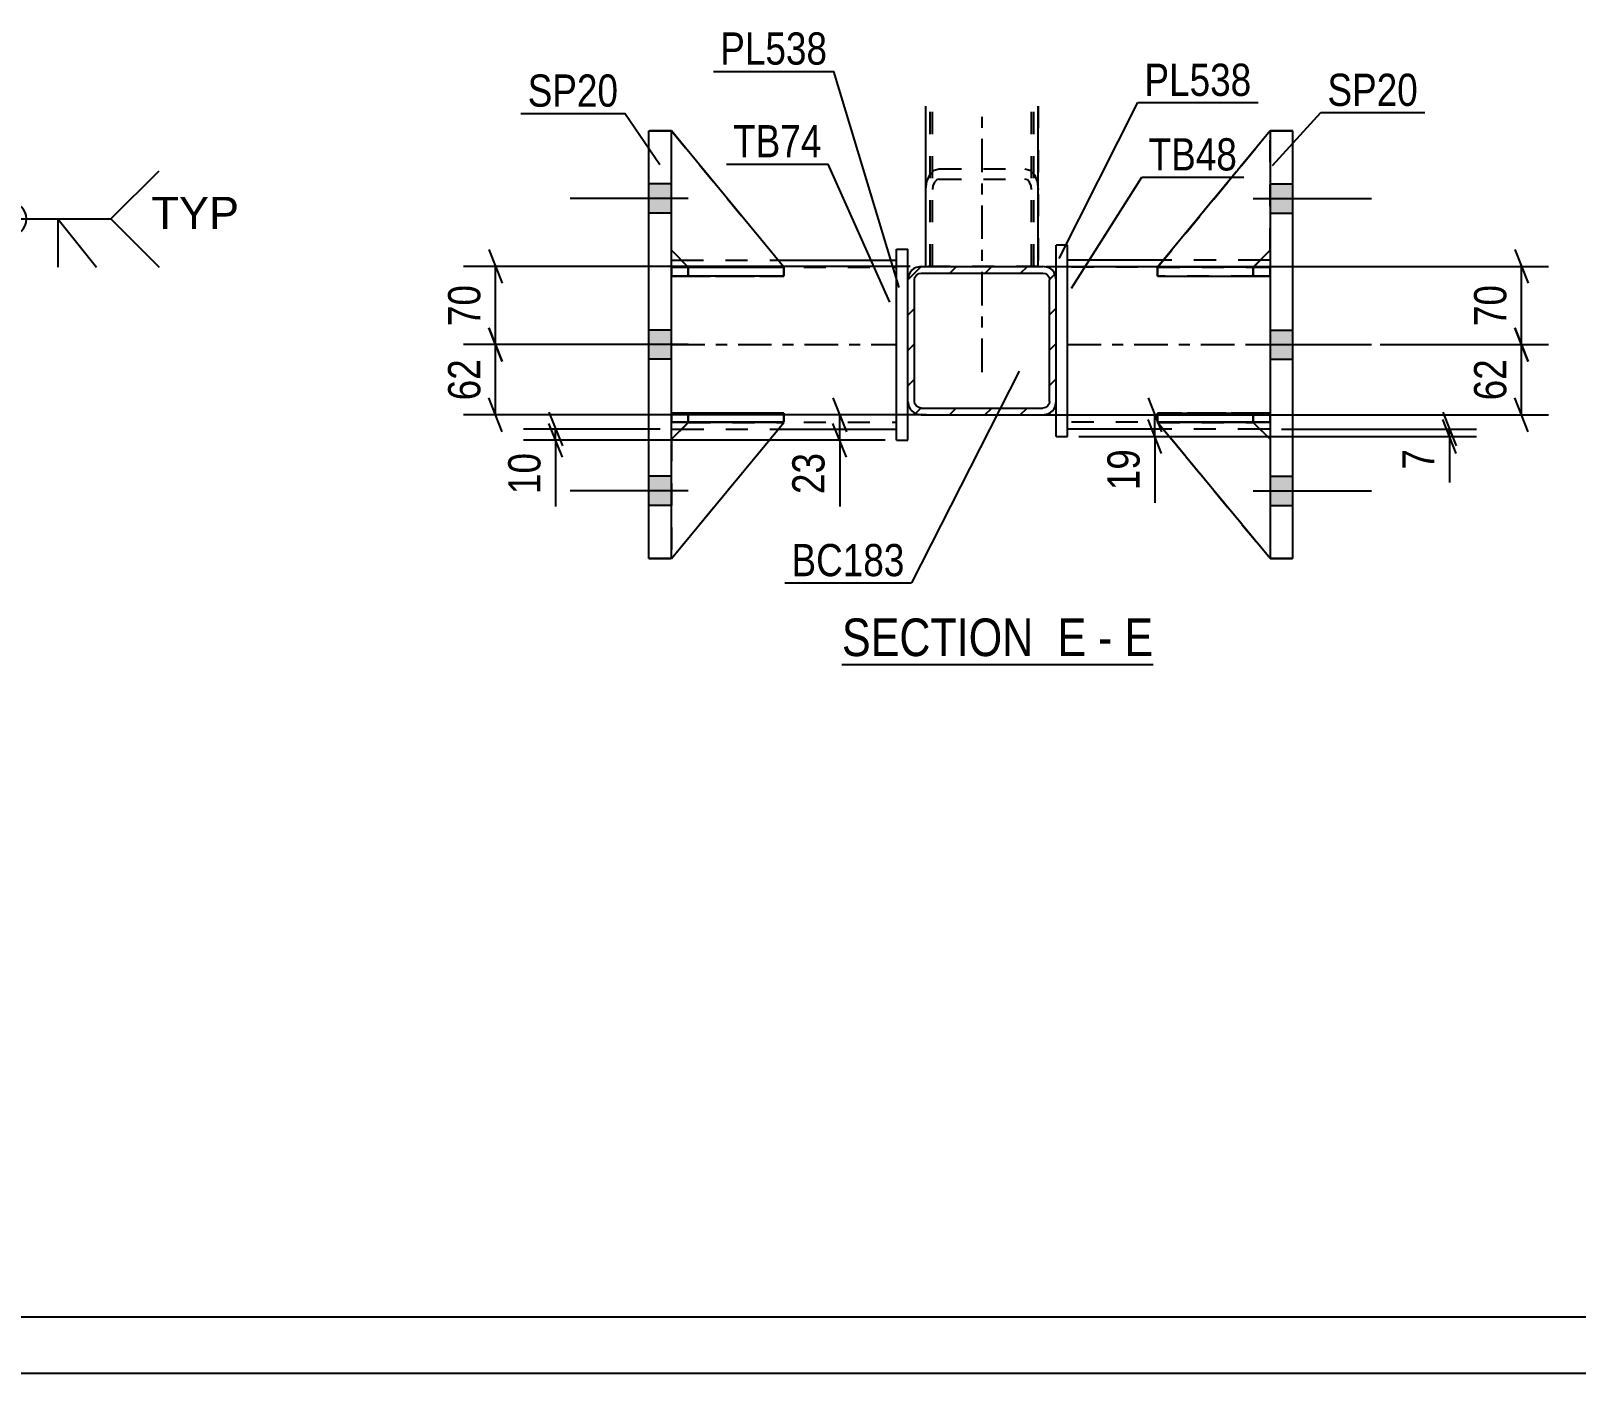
# Model space of a CAD drawing. Header units: millimetres. Extents: x -91 to 750, y -426 to 168.
# Drawn here: x 156.9 to 294.2, y -425.9 to -306.6 of the extents above; entities that cross this region are included whole.
import ezdxf

# ---------------------------------------------------------------- set-up
doc = ezdxf.new("R2010")
doc.units = ezdxf.units.MM
doc.linetypes.add('DXK_LINE_DOT2', pattern=[3.9198, 1.9599, -1.9599])
doc.linetypes.add('DXK_LINE_DOT3', pattern=[5.9187, 2.979, -0.9799, 0.9799, -0.9799])
doc.styles.add('Arial', font='ARIAL.TTF', dxfattribs={"height": 0.2})
doc.styles.add('Arial Narrow', font='ARIALN.TTF', dxfattribs={"height": 0.2})

# ---------------------------------------------------------------- blocks, each defined once
blk = doc.blocks.new('Unknown-814409585-18 - 1252')
at = {"color": 6, "linetype": 'Continuous'}
blk.add_line((228.93, -362.95), (256.58, -362.95), dxfattribs=at)
at = {"color": 0, "linetype": 'Continuous'}
for points in [[(247.04, -362.2), (247.04, -358.7), (228.93, -358.7), (228.93, -362.2)], [(250.64, -362.2), (250.64, -358.7), (248.09, -358.7), (248.09, -362.2)], [(252.97, -362.2), (252.97, -358.7), (251.69, -358.7), (251.69, -362.2)], [(256.58, -362.2), (256.58, -358.7), (254.02, -358.7), (254.02, -362.2)]]:
    blk.add_wipeout(points, dxfattribs=at)
at = {"color": 7, "linetype": 'Continuous', "style": 'Arial Narrow'}
for s, p in [('SECTION ', (228.93, -362.2)), ('E', (248.09, -362.2)), ('E', (254.02, -362.2)), ('-', (251.69, -362.2))]:
    blk.add_text(s, height=3.34, dxfattribs=at).set_placement(p)
blk = doc.blocks.new('Unknown-814409585-1133')
at = {"color": 5, "linetype": 'Continuous'}
for p, q in [((-86.5, -420.93), (744.5, -420.93)), ((-91.5, -425.93), (749.5, -425.93))]:
    blk.add_line(p, q, dxfattribs=at)
blk = doc.blocks.new('Part-814409585-1349 - 1252')
at = {"color": 2, "linetype": 'Continuous'}
for p, q in [((266.98, -315.52), (256.98, -327.63)), ((266.98, -315.52), (266.98, -315.52)), ((266.98, -315.52), (266.98, -315.52)), ((265.49, -327.62), (266.98, -326.13)), ((258.23, -327.63), (256.98, -327.63)), ((256.98, -327.63), (256.98, -327.63))]:
    blk.add_line(p, q, dxfattribs=at)
at = {"color": 7, "linetype": 'DXK_LINE_DOT2'}
for p, q in [((266.98, -315.52), (256.98, -327.63)), ((266.98, -326.13), (266.98, -315.52)), ((265.48, -327.63), (266.98, -326.13)), ((265.48, -327.63), (256.98, -327.63)), ((265.48, -327.63), (258.23, -327.63)), ((265.48, -327.63), (265.49, -327.62)), ((265.48, -327.63), (265.48, -327.63))]:
    blk.add_line(p, q, dxfattribs=at)
blk = doc.blocks.new('Part-814409585-1311 - 1252')
at = {"color": 2, "linetype": 'Continuous'}
for p, q in [((257.48, -327.02), (248.98, -327.02)), ((266.98, -327.02), (266.09, -327.02)), ((257.47, -342.02), (248.98, -342.02)), ((266.98, -342.02), (266.07, -342.02))]:
    blk.add_line(p, q, dxfattribs=at)
at = {"color": 7, "linetype": 'DXK_LINE_DOT2'}
for p, q in [((248.98, -342.02), (248.98, -327.02)), ((266.98, -327.62), (248.98, -327.62)), ((266.09, -327.02), (257.48, -327.02)), ((266.98, -327.02), (266.98, -342.02)), ((266.98, -341.42), (248.98, -341.42)), ((266.07, -342.02), (257.47, -342.02))]:
    blk.add_line(p, q, dxfattribs=at)
at = {"color": 7, "linetype": 'DXK_LINE_DOT3'}
blk.add_line((248.98, -334.52), (266.98, -334.52), dxfattribs=at)
blk = doc.blocks.new('Part-814409585-1264 - 1252')
at = {"color": 7, "linetype": 'DXK_LINE_DOT2'}
for p, q in [((236.38, -327.56), (236.38, -313.31)), ((236.78, -327.56), (236.78, -313.31)), ((245.98, -327.56), (245.98, -313.31)), ((246.38, -313.31), (246.38, -327.56)), ((246.38, -327.56), (236.38, -327.56))]:
    blk.add_line(p, q, dxfattribs=at)
at = {"color": 7, "linetype": 'DXK_LINE_DOT3'}
blk.add_line((241.38, -336.96), (241.38, -313.31), dxfattribs=at)
blk = doc.blocks.new('Part-814409585-1265 - 1252')
at = {"color": 2, "linetype": 'Continuous'}
for p, q in [((236.38, -327.56), (236.38, -313.31)), ((246.38, -327.56), (246.38, -313.31))]:
    blk.add_line(p, q, dxfattribs=at)
at = {"color": 7, "linetype": 'DXK_LINE_DOT2'}
for p, q in [((236.98, -327.56), (236.98, -313.31)), ((245.78, -327.56), (245.78, -313.31)), ((236.47, -320.03), (236.73, -319.43)), ((236.73, -319.43), (237.12, -319.02)), ((237.12, -319.02), (237.58, -318.88)), ((237.35, -319.88), (237.15, -320.09)), ((237.58, -319.81), (237.35, -319.88)), ((237.58, -318.88), (245.18, -318.88)), ((237.58, -319.81), (245.18, -319.81)), ((245.18, -318.88), (245.64, -319.02)), ((245.41, -319.88), (245.18, -319.81)), ((245.6, -320.09), (245.41, -319.88)), ((245.64, -319.02), (246.03, -319.43)), ((246.03, -319.43), (246.29, -320.03)), ((236.38, -320.74), (236.47, -320.03)), ((237.02, -320.39), (236.98, -320.74)), ((237.15, -320.09), (237.02, -320.39)), ((245.73, -320.39), (245.6, -320.09)), ((245.78, -320.74), (245.73, -320.39)), ((246.29, -320.03), (246.38, -320.74)), ((246.38, -327.56), (236.38, -327.56))]:
    blk.add_line(p, q, dxfattribs=at)
blk = doc.blocks.new('Part-814409585-1354 - 1252')
at = {"color": 2, "linetype": 'Continuous'}
for p, q in [((256.98, -340.62), (266.98, -340.62)), ((256.98, -340.62), (256.98, -341.42)), ((266.98, -341.42), (256.98, -341.42)), ((266.98, -340.62), (266.98, -340.62)), ((266.98, -341.42), (266.98, -340.62))]:
    blk.add_line(p, q, dxfattribs=at)
at = {"color": 7, "linetype": 'DXK_LINE_DOT2'}
for p, q in [((265.48, -340.62), (256.98, -340.62)), ((256.98, -341.42), (265.48, -341.42)), ((266.98, -340.62), (265.48, -340.62)), ((265.48, -340.62), (265.48, -341.42)), ((265.48, -341.42), (266.98, -341.42)), ((266.98, -340.62), (266.98, -340.62))]:
    blk.add_line(p, q, dxfattribs=at)
blk = doc.blocks.new('Part-814409585-1290 - 1252')
at = {"linetype": 'Continuous'}
h = blk.add_hatch(dxfattribs=at)
h.set_pattern_fill('', scale=0.7, style=0, pattern_type=0)
h.set_pattern_definition([(45, (235.978, -327.5587), (-1.57154, 1.57154), [])])
h.paths.add_polyline_path([(246.78, -327.56), (235.98, -327.56), (235.52, -327.65), (235.13, -327.91), (234.87, -328.3), (234.78, -328.76), (234.78, -339.56), (234.87, -340.02), (235.13, -340.41), (235.52, -340.67), (235.98, -340.76), (246.78, -340.76), (247.24, -340.67), (247.63, -340.41), (247.89, -340.02), (247.98, -339.56), (247.98, -328.76), (247.89, -328.3), (247.63, -327.91), (247.24, -327.65)])
h.paths.add_polyline_path([(247.33, -328.53), (247.38, -328.76), (247.38, -339.56), (247.33, -339.79), (247.2, -339.98), (247.01, -340.11), (246.78, -340.16), (235.98, -340.16), (235.75, -340.11), (235.55, -339.98), (235.42, -339.79), (235.38, -339.56), (235.38, -328.76), (235.42, -328.53), (235.55, -328.33), (235.75, -328.2), (235.98, -328.16), (246.78, -328.16), (247.01, -328.2), (247.2, -328.33)])
at = {"color": 2, "linetype": 'Continuous'}
for p, q in [((235.98, -327.56), (235.52, -327.65)), ((235.98, -327.56), (235.98, -327.56)), ((235.98, -327.56), (246.78, -327.56)), ((246.78, -327.56), (246.78, -327.56)), ((247.24, -327.65), (246.78, -327.56)), ((234.87, -328.3), (234.78, -328.76)), ((234.78, -328.76), (234.78, -328.76)), ((234.78, -339.56), (234.78, -328.76)), ((235.38, -328.76), (235.42, -328.53)), ((235.38, -328.76), (235.38, -328.76)), ((235.38, -339.56), (235.38, -328.76)), ((235.42, -328.53), (235.55, -328.33)), ((235.55, -328.33), (235.75, -328.2)), ((235.75, -328.2), (235.98, -328.16)), ((235.98, -328.16), (235.98, -328.16)), ((235.98, -328.16), (246.78, -328.16)), ((246.78, -328.16), (246.78, -328.16)), ((246.78, -328.16), (247.01, -328.2)), ((247.01, -328.2), (247.2, -328.33)), ((247.2, -328.33), (247.33, -328.53)), ((247.33, -328.53), (247.38, -328.76)), ((247.38, -328.76), (247.38, -328.76)), ((247.38, -339.56), (247.38, -328.76)), ((247.98, -328.76), (247.89, -328.3)), ((247.98, -328.76), (247.98, -328.76)), ((247.98, -339.56), (247.98, -328.76)), ((234.78, -339.56), (234.78, -339.56)), ((234.78, -339.56), (234.87, -340.02)), ((235.38, -339.56), (235.38, -339.56)), ((235.42, -339.79), (235.38, -339.56)), ((235.55, -339.98), (235.42, -339.79)), ((235.75, -340.11), (235.55, -339.98)), ((235.98, -340.16), (235.75, -340.11)), ((235.98, -340.16), (235.98, -340.16)), ((235.98, -340.16), (246.78, -340.16)), ((247.01, -340.11), (246.78, -340.16)), ((246.78, -340.16), (246.78, -340.16)), ((247.2, -339.98), (247.01, -340.11)), ((247.33, -339.79), (247.2, -339.98)), ((247.38, -339.56), (247.33, -339.79)), ((247.38, -339.56), (247.38, -339.56)), ((247.89, -340.02), (247.98, -339.56)), ((247.98, -339.56), (247.98, -339.56)), ((235.52, -340.67), (235.98, -340.76)), ((235.98, -340.76), (235.98, -340.76)), ((235.98, -340.76), (246.78, -340.76)), ((246.78, -340.76), (247.24, -340.67)), ((246.78, -340.76), (246.78, -340.76))]:
    blk.add_line(p, q, dxfattribs=at)
at = {"color": 7, "linetype": 'DXK_LINE_DOT3'}
blk.add_line((241.38, -334.16), (241.38, -334.16), dxfattribs=at)
at = {"color": 2, "linetype": 'Continuous'}
for centre, start, end in [((235.98, -328.76), 112.5, 157.5), ((246.78, -328.76), 22.5, 67.5), ((235.98, -339.56), 202.5, 247.5), ((246.78, -339.56), 292.5, 337.5)]:
    blk.add_arc(centre, 1.2, start, end, dxfattribs=at)
blk = doc.blocks.new('Part-814409585-1326 - 1252')
at = {"color": 2, "linetype": 'Continuous'}
for p, q in [((248.98, -325.68), (247.98, -325.68)), ((247.98, -328.76), (247.98, -325.68)), ((248.98, -342.68), (248.98, -325.68)), ((247.98, -342.68), (247.98, -339.56)), ((247.98, -342.68), (248.98, -342.68))]:
    blk.add_line(p, q, dxfattribs=at)
at = {"color": 7, "linetype": 'DXK_LINE_DOT2'}
blk.add_line((247.98, -339.56), (247.98, -328.76), dxfattribs=at)
blk = doc.blocks.new('Bolt-814409585-1459 - 1252')
at = {"linetype": 'Continuous'}
for points in [[(268.98, -322.82), (268.98, -320.22), (266.98, -320.22), (266.98, -322.82)], [(268.98, -322.82), (268.98, -320.22), (266.98, -320.22), (266.98, -322.82)], [(268.98, -322.82), (268.98, -320.22), (266.98, -320.22), (266.98, -322.82)], [(268.98, -335.82), (268.98, -333.22), (266.98, -333.22), (266.98, -335.82)], [(268.98, -335.82), (268.98, -333.22), (266.98, -333.22), (266.98, -335.82)], [(268.98, -348.82), (268.98, -346.22), (266.98, -346.22), (266.98, -348.82)], [(268.98, -348.82), (268.98, -346.22), (266.98, -346.22), (266.98, -348.82)], [(268.98, -348.82), (268.98, -346.22), (266.98, -346.22), (266.98, -348.82)]]:
    blk.add_hatch(color=1, dxfattribs=at).paths.add_polyline_path(points)
at = {"color": 1, "linetype": 'Continuous'}
for p, q in [((266.98, -320.22), (268.98, -320.22)), ((266.98, -320.22), (268.98, -320.22)), ((266.98, -320.22), (268.98, -320.22)), ((265.48, -321.52), (275.98, -321.52)), ((265.48, -321.52), (275.98, -321.52)), ((265.48, -321.52), (275.98, -321.52)), ((266.98, -322.82), (268.98, -322.82)), ((266.98, -322.82), (268.98, -322.82)), ((266.98, -322.82), (268.98, -322.82)), ((266.98, -333.22), (268.98, -333.22)), ((266.98, -333.22), (268.98, -333.22)), ((265.48, -334.52), (275.98, -334.52)), ((265.48, -334.52), (275.98, -334.52)), ((266.98, -335.82), (268.98, -335.82)), ((266.98, -335.82), (268.98, -335.82)), ((266.98, -346.22), (268.98, -346.22)), ((266.98, -346.22), (268.98, -346.22)), ((266.98, -346.22), (268.98, -346.22)), ((265.48, -347.52), (275.98, -347.52)), ((265.48, -347.52), (275.98, -347.52)), ((265.48, -347.52), (275.98, -347.52)), ((266.98, -348.82), (268.98, -348.82)), ((266.98, -348.82), (268.98, -348.82)), ((266.98, -348.82), (268.98, -348.82))]:
    blk.add_line(p, q, dxfattribs=at)
blk = doc.blocks.new('Part-814409585-1331 - 1252')
at = {"color": 2, "linetype": 'Continuous'}
for p, q in [((233.78, -343.02), (233.78, -326.02)), ((233.78, -326.02), (234.78, -326.02)), ((234.78, -328.76), (234.78, -326.02)), ((234.78, -343.02), (234.78, -339.56)), ((233.78, -343.02), (234.78, -343.02))]:
    blk.add_line(p, q, dxfattribs=at)
at = {"color": 7, "linetype": 'DXK_LINE_DOT2'}
blk.add_line((234.78, -339.56), (234.78, -328.76), dxfattribs=at)
blk = doc.blocks.new('Part-814409585-1346 - 1252')
at = {"color": 2, "linetype": 'Continuous'}
for p, q in [((213.78, -327.02), (214.67, -327.02)), ((223.28, -327.02), (233.78, -327.02)), ((213.78, -342.02), (214.69, -342.02)), ((223.29, -342.02), (233.78, -342.02))]:
    blk.add_line(p, q, dxfattribs=at)
at = {"color": 7, "linetype": 'DXK_LINE_DOT2'}
for p, q in [((213.78, -342.02), (213.78, -327.02)), ((213.78, -327.62), (233.78, -327.62)), ((214.67, -327.02), (223.28, -327.02)), ((233.78, -342.02), (233.78, -327.02)), ((213.78, -341.42), (233.78, -341.42)), ((214.69, -342.02), (223.29, -342.02))]:
    blk.add_line(p, q, dxfattribs=at)
at = {"color": 7, "linetype": 'DXK_LINE_DOT3'}
blk.add_line((213.78, -334.52), (233.78, -334.52), dxfattribs=at)
blk = doc.blocks.new('Part-814409585-1347 - 1252')
at = {"color": 2, "linetype": 'Continuous'}
for p, q in [((256.98, -341.43), (256.98, -341.43)), ((265.48, -341.43), (256.98, -341.43)), ((266.98, -353.52), (256.98, -341.43)), ((265.48, -341.43), (265.48, -341.43)), ((265.48, -341.43), (266.98, -342.93))]:
    blk.add_line(p, q, dxfattribs=at)
at = {"color": 7, "linetype": 'DXK_LINE_DOT2'}
for p, q in [((256.98, -341.43), (265.48, -341.43)), ((266.98, -353.52), (256.98, -341.43)), ((265.48, -341.43), (266.98, -342.93)), ((266.98, -342.93), (266.98, -353.52))]:
    blk.add_line(p, q, dxfattribs=at)
blk = doc.blocks.new('Part-814409585-1348 - 1252')
at = {"color": 7, "linetype": 'DXK_LINE_DOT2'}
for p, q in [((256.98, -341.43), (265.48, -341.43)), ((266.98, -353.52), (256.98, -341.43)), ((256.98, -341.43), (256.98, -341.43)), ((265.48, -341.43), (256.98, -341.43)), ((256.98, -341.43), (266.98, -353.52)), ((265.48, -341.43), (266.98, -342.93)), ((265.48, -341.43), (265.48, -341.43)), ((266.98, -342.93), (265.48, -341.43)), ((266.98, -342.93), (266.98, -353.52))]:
    blk.add_line(p, q, dxfattribs=at)
blk = doc.blocks.new('Part-814409585-1350 - 1252')
at = {"color": 7, "linetype": 'DXK_LINE_DOT2'}
for p, q in [((266.98, -315.52), (256.98, -327.63)), ((256.98, -327.63), (266.98, -315.52)), ((266.98, -326.13), (266.98, -315.52)), ((265.48, -327.63), (266.98, -326.13)), ((265.48, -327.63), (266.98, -326.13)), ((256.98, -327.63), (265.48, -327.63)), ((256.98, -327.63), (256.98, -327.63)), ((265.48, -327.63), (256.98, -327.63)), ((265.48, -327.63), (265.48, -327.63))]:
    blk.add_line(p, q, dxfattribs=at)
blk = doc.blocks.new('Part-814409585-1351 - 1252')
at = {"color": 7, "linetype": 'DXK_LINE_DOT2'}
for p, q in [((256.98, -328.42), (256.98, -327.62)), ((256.98, -327.62), (265.48, -327.62)), ((266.98, -327.62), (256.98, -327.62)), ((265.48, -328.42), (265.48, -327.62)), ((265.48, -327.62), (266.98, -327.62)), ((266.98, -328.42), (266.98, -327.62)), ((266.98, -328.42), (266.98, -327.62)), ((266.98, -327.62), (266.98, -327.62)), ((265.48, -328.42), (256.98, -328.42)), ((256.98, -328.42), (266.98, -328.42)), ((266.98, -328.42), (265.48, -328.42)), ((266.98, -328.42), (266.98, -328.42))]:
    blk.add_line(p, q, dxfattribs=at)
blk = doc.blocks.new('Part-814409585-1352 - 1252')
at = {"color": 7, "linetype": 'DXK_LINE_DOT2'}
for p, q in [((256.98, -341.42), (256.98, -340.62)), ((256.98, -340.62), (265.48, -340.62)), ((266.98, -340.62), (256.98, -340.62)), ((265.48, -341.42), (256.98, -341.42)), ((256.98, -341.42), (266.98, -341.42)), ((265.48, -341.42), (265.48, -340.62)), ((265.48, -340.62), (266.98, -340.62)), ((266.98, -341.42), (265.48, -341.42)), ((266.98, -341.42), (266.98, -340.62)), ((266.98, -341.42), (266.98, -340.62)), ((266.98, -340.62), (266.98, -340.62)), ((266.98, -341.42), (266.98, -341.42))]:
    blk.add_line(p, q, dxfattribs=at)
blk = doc.blocks.new('Part-814409585-1353 - 1252')
at = {"color": 2, "linetype": 'Continuous'}
for p, q in [((256.99, -327.62), (256.98, -327.62)), ((256.98, -327.62), (256.98, -328.42)), ((266.98, -327.62), (258.23, -327.62)), ((266.98, -327.62), (266.98, -327.62)), ((266.98, -327.62), (266.98, -328.42)), ((256.98, -328.42), (266.98, -328.42))]:
    blk.add_line(p, q, dxfattribs=at)
at = {"color": 7, "linetype": 'DXK_LINE_DOT2'}
for p, q in [((258.23, -327.62), (256.99, -327.62)), ((265.48, -327.62), (256.99, -327.62)), ((265.48, -327.62), (266.98, -327.62)), ((265.48, -327.62), (265.48, -328.42)), ((266.98, -327.62), (266.98, -327.62)), ((256.98, -328.42), (265.48, -328.42)), ((265.48, -328.42), (266.98, -328.42))]:
    blk.add_line(p, q, dxfattribs=at)
blk = doc.blocks.new('Part-814409585-1355 - 1252')
at = {"color": 2, "linetype": 'Continuous'}
for p, q in [((215.28, -341.43), (213.78, -342.93)), ((213.78, -353.52), (223.78, -341.43)), ((223.78, -341.43), (215.28, -341.43)), ((215.28, -341.43), (215.28, -341.43)), ((223.78, -341.43), (223.78, -341.43))]:
    blk.add_line(p, q, dxfattribs=at)
at = {"color": 7, "linetype": 'DXK_LINE_DOT2'}
for p, q in [((213.78, -342.93), (215.28, -341.43)), ((213.78, -353.52), (223.78, -341.43)), ((215.28, -341.43), (223.78, -341.43)), ((213.78, -342.93), (213.78, -353.52))]:
    blk.add_line(p, q, dxfattribs=at)
blk = doc.blocks.new('Part-814409585-1356 - 1252')
at = {"color": 7, "linetype": 'DXK_LINE_DOT2'}
for p, q in [((215.28, -341.43), (213.78, -342.93)), ((213.78, -353.52), (223.78, -341.43)), ((213.78, -342.93), (215.28, -341.43)), ((213.78, -353.52), (223.78, -341.43)), ((223.78, -341.43), (215.28, -341.43)), ((215.28, -341.43), (215.28, -341.43)), ((215.28, -341.43), (223.78, -341.43)), ((223.78, -341.43), (223.78, -341.43)), ((213.78, -342.93), (213.78, -353.52))]:
    blk.add_line(p, q, dxfattribs=at)
blk = doc.blocks.new('Part-814409585-1357 - 1252')
at = {"color": 2, "linetype": 'Continuous'}
for p, q in [((213.78, -315.52), (213.78, -315.52)), ((213.78, -315.52), (213.78, -315.52)), ((223.78, -327.63), (213.78, -315.52)), ((215.27, -327.62), (213.78, -326.13)), ((222.53, -327.63), (223.78, -327.63)), ((223.78, -327.63), (223.78, -327.63))]:
    blk.add_line(p, q, dxfattribs=at)
at = {"color": 7, "linetype": 'DXK_LINE_DOT2'}
for p, q in [((213.78, -326.13), (213.78, -315.52)), ((213.78, -315.52), (223.78, -327.63)), ((215.28, -327.63), (213.78, -326.13)), ((215.28, -327.63), (215.27, -327.62)), ((223.78, -327.63), (215.28, -327.63)), ((215.28, -327.63), (215.28, -327.63)), ((215.28, -327.63), (222.53, -327.63))]:
    blk.add_line(p, q, dxfattribs=at)
blk = doc.blocks.new('Part-814409585-1358 - 1252')
at = {"color": 7, "linetype": 'DXK_LINE_DOT2'}
for p, q in [((213.78, -326.13), (213.78, -315.52)), ((213.78, -315.52), (223.78, -327.63)), ((213.78, -315.52), (223.78, -327.63)), ((215.28, -327.63), (213.78, -326.13)), ((215.28, -327.63), (213.78, -326.13)), ((223.78, -327.63), (215.28, -327.63)), ((215.28, -327.63), (215.28, -327.63)), ((215.28, -327.63), (223.78, -327.63)), ((223.78, -327.63), (223.78, -327.63))]:
    blk.add_line(p, q, dxfattribs=at)
blk = doc.blocks.new('Part-814409585-1359 - 1252')
at = {"color": 7, "linetype": 'DXK_LINE_DOT2'}
for p, q in [((213.78, -327.62), (215.28, -327.62)), ((223.54, -327.62), (213.78, -327.62)), ((213.78, -327.62), (213.78, -327.62)), ((213.78, -327.62), (213.78, -328.42)), ((213.78, -327.62), (213.78, -328.42)), ((215.28, -327.62), (223.78, -327.62)), ((215.28, -327.62), (215.28, -328.42)), ((223.78, -327.62), (223.78, -328.42)), ((215.28, -328.42), (213.78, -328.42)), ((213.78, -328.42), (223.78, -328.42)), ((213.78, -328.42), (213.78, -328.42)), ((223.78, -328.42), (215.28, -328.42))]:
    blk.add_line(p, q, dxfattribs=at)
blk = doc.blocks.new('Part-814409585-1360 - 1252')
at = {"color": 7, "linetype": 'DXK_LINE_DOT2'}
for p, q in [((213.78, -340.62), (215.28, -340.62)), ((223.78, -340.62), (213.78, -340.62)), ((213.78, -340.62), (213.78, -340.62)), ((213.78, -340.62), (213.78, -341.42)), ((213.78, -340.62), (213.78, -341.42)), ((215.28, -341.42), (213.78, -341.42)), ((213.78, -341.42), (223.78, -341.42)), ((213.78, -341.42), (213.78, -341.42)), ((215.28, -340.62), (223.78, -340.62)), ((215.28, -340.62), (215.28, -341.42)), ((223.78, -341.42), (215.28, -341.42)), ((223.78, -340.62), (223.78, -341.42))]:
    blk.add_line(p, q, dxfattribs=at)
blk = doc.blocks.new('Part-814409585-1361 - 1252')
at = {"color": 2, "linetype": 'Continuous'}
for p, q in [((213.78, -328.42), (213.78, -327.62)), ((213.78, -327.62), (222.53, -327.62)), ((223.78, -327.62), (223.77, -327.62)), ((223.78, -328.42), (223.78, -327.62)), ((223.78, -328.42), (213.78, -328.42)), ((213.78, -328.42), (213.78, -328.42))]:
    blk.add_line(p, q, dxfattribs=at)
at = {"color": 7, "linetype": 'DXK_LINE_DOT2'}
for p, q in [((215.28, -327.62), (213.78, -327.62)), ((215.28, -328.42), (215.28, -327.62)), ((215.28, -327.62), (223.77, -327.62)), ((213.78, -328.42), (215.28, -328.42)), ((215.28, -328.42), (223.78, -328.42))]:
    blk.add_line(p, q, dxfattribs=at)
blk = doc.blocks.new('Part-814409585-1362 - 1252')
at = {"color": 2, "linetype": 'Continuous'}
for p, q in [((213.78, -341.42), (213.78, -340.62)), ((223.78, -340.62), (213.78, -340.62)), ((223.78, -341.42), (213.78, -341.42)), ((213.78, -341.42), (213.78, -341.42)), ((223.78, -341.42), (223.78, -340.62))]:
    blk.add_line(p, q, dxfattribs=at)
at = {"color": 7, "linetype": 'DXK_LINE_DOT2'}
for p, q in [((215.28, -340.62), (213.78, -340.62)), ((213.78, -341.42), (215.28, -341.42)), ((215.28, -341.42), (215.28, -340.62)), ((223.78, -340.62), (215.28, -340.62)), ((215.28, -341.42), (223.78, -341.42))]:
    blk.add_line(p, q, dxfattribs=at)
blk = doc.blocks.new('Part-814409585-1377 - 1252')
at = {"color": 2, "linetype": 'Continuous'}
for p, q in [((266.98, -315.52), (268.98, -315.52)), ((266.98, -315.52), (266.98, -315.52)), ((266.98, -315.52), (266.98, -353.52)), ((268.98, -315.52), (268.98, -315.52)), ((268.98, -353.52), (268.98, -315.52)), ((268.98, -353.52), (266.98, -353.52))]:
    blk.add_line(p, q, dxfattribs=at)
at = {"color": 7, "linetype": 'DXK_LINE_DOT2'}
for p, q in [((268.98, -315.52), (266.98, -315.52)), ((266.98, -353.52), (266.98, -353.52)), ((266.98, -353.52), (268.98, -353.52)), ((268.98, -353.52), (268.98, -353.52))]:
    blk.add_line(p, q, dxfattribs=at)
blk = doc.blocks.new('Part-814409585-1382 - 1252')
at = {"color": 2, "linetype": 'Continuous'}
for p, q in [((211.78, -315.52), (211.78, -315.52)), ((211.78, -315.52), (213.78, -315.52)), ((211.78, -353.52), (211.78, -315.52)), ((213.78, -315.52), (213.78, -315.52)), ((213.78, -353.52), (213.78, -315.52)), ((213.78, -353.52), (211.78, -353.52))]:
    blk.add_line(p, q, dxfattribs=at)
at = {"color": 7, "linetype": 'DXK_LINE_DOT2'}
for p, q in [((213.78, -315.52), (211.78, -315.52)), ((211.78, -353.52), (211.78, -353.52)), ((211.78, -353.52), (213.78, -353.52)), ((213.78, -353.52), (213.78, -353.52))]:
    blk.add_line(p, q, dxfattribs=at)
blk = doc.blocks.new('Bolt-814409585-1460 - 1252')
at = {"linetype": 'Continuous'}
for points in [[(213.78, -322.82), (213.78, -320.22), (211.78, -320.22), (211.78, -322.82)], [(213.78, -322.82), (213.78, -320.22), (211.78, -320.22), (211.78, -322.82)], [(213.78, -322.82), (213.78, -320.22), (211.78, -320.22), (211.78, -322.82)], [(213.78, -335.82), (213.78, -333.22), (211.78, -333.22), (211.78, -335.82)], [(213.78, -335.82), (213.78, -333.22), (211.78, -333.22), (211.78, -335.82)], [(213.78, -348.82), (213.78, -346.22), (211.78, -346.22), (211.78, -348.82)], [(213.78, -348.82), (213.78, -346.22), (211.78, -346.22), (211.78, -348.82)], [(213.78, -348.82), (213.78, -346.22), (211.78, -346.22), (211.78, -348.82)]]:
    blk.add_hatch(color=1, dxfattribs=at).paths.add_polyline_path(points)
at = {"color": 1, "linetype": 'Continuous'}
for p, q in [((213.78, -320.22), (211.78, -320.22)), ((213.78, -320.22), (211.78, -320.22)), ((213.78, -320.22), (211.78, -320.22)), ((215.28, -321.52), (204.78, -321.52)), ((215.28, -321.52), (204.78, -321.52)), ((215.28, -321.52), (204.78, -321.52)), ((213.78, -322.82), (211.78, -322.82)), ((213.78, -322.82), (211.78, -322.82)), ((213.78, -322.82), (211.78, -322.82)), ((213.78, -333.22), (211.78, -333.22)), ((213.78, -333.22), (211.78, -333.22)), ((215.28, -334.52), (204.78, -334.52)), ((215.28, -334.52), (204.78, -334.52)), ((213.78, -335.82), (211.78, -335.82)), ((213.78, -335.82), (211.78, -335.82)), ((213.78, -346.22), (211.78, -346.22)), ((213.78, -346.22), (211.78, -346.22)), ((213.78, -346.22), (211.78, -346.22)), ((215.28, -347.52), (204.78, -347.52)), ((215.28, -347.52), (204.78, -347.52)), ((215.28, -347.52), (204.78, -347.52)), ((213.78, -348.82), (211.78, -348.82)), ((213.78, -348.82), (211.78, -348.82)), ((213.78, -348.82), (211.78, -348.82))]:
    blk.add_line(p, q, dxfattribs=at)
blk = doc.blocks.new('StraightDimension-814409585-1503 - 1252')
at = {"color": 7, "linetype": 'Continuous'}
for p, q in [((228.13, -339.26), (229.33, -342.26)), ((236.43, -340.76), (225.88, -340.76)), ((229.33, -344.52), (228.13, -341.52)), ((228.73, -343.02), (228.73, -340.76)), ((232.78, -343.02), (225.88, -343.02)), ((228.73, -343.02), (228.73, -348.92)), ((228.73, -343.02), (228.73, -348.92))]:
    blk.add_line(p, q, dxfattribs=at)
at = {"color": 0}
blk.add_wipeout([(227.98, -343.54), (223.78, -343.54), (223.78, -348.4), (227.98, -348.4)], dxfattribs=at)
at = {"color": 3, "style": 'Arial Narrow'}
blk.add_text('23', height=2.863, rotation=90.0002, dxfattribs=at).set_placement((227.38, -347.8))
blk = doc.blocks.new('StraightDimension-814409585-1574 - 1252')
at = {"color": 7, "linetype": 'Continuous'}
for p, q in [((282.32, -340.52), (283.52, -343.52)), ((283.52, -344.18), (282.32, -341.18)), ((249.98, -342.68), (285.32, -342.68)), ((267.98, -342.02), (285.32, -342.02)), ((282.92, -342.68), (282.92, -342.02)), ((282.92, -342.68), (282.92, -346.76)), ((282.92, -342.68), (282.92, -346.76))]:
    blk.add_line(p, q, dxfattribs=at)
at = {"color": 0}
blk.add_wipeout([(282.17, -343.21), (277.97, -343.21), (277.97, -346.23), (282.17, -346.23)], dxfattribs=at)
at = {"color": 3, "style": 'Arial Narrow'}
blk.add_text('7', height=2.86, rotation=90.0002, dxfattribs=at).set_placement((281.57, -345.63))
blk = doc.blocks.new('StraightDimension-814409585-1518 - 1252')
at = {"color": 7, "linetype": 'Continuous'}
for p, q in [((197.55, -333.02), (198.75, -336.02)), ((205.53, -334.52), (195.3, -334.52)), ((198.15, -340.76), (198.15, -334.52)), ((198.75, -342.26), (197.55, -339.26)), ((234.98, -340.76), (195.3, -340.76))]:
    blk.add_line(p, q, dxfattribs=at)
at = {"color": 0}
blk.add_wipeout([(197.4, -335.21), (193.2, -335.21), (193.2, -340.07), (197.4, -340.07)], dxfattribs=at)
at = {"color": 3, "style": 'Arial Narrow'}
blk.add_text('62', height=2.863, rotation=90.0002, dxfattribs=at).set_placement((196.8, -339.47))
blk = doc.blocks.new('StraightDimension-814409585-1552 - 1252')
at = {"color": 7, "linetype": 'Continuous'}
for p, q in [((288.71, -326.06), (289.91, -329.06)), ((247.06, -327.56), (291.71, -327.56)), ((289.31, -334.52), (289.31, -327.56)), ((289.91, -336.02), (288.71, -333.02)), ((276.76, -334.52), (291.71, -334.52))]:
    blk.add_line(p, q, dxfattribs=at)
at = {"color": 0}
blk.add_wipeout([(288.56, -328.61), (284.36, -328.61), (284.36, -333.47), (288.56, -333.47)], dxfattribs=at)
at = {"color": 3, "style": 'Arial Narrow'}
blk.add_text('70', height=2.863, rotation=90.0002, dxfattribs=at).set_placement((287.96, -332.87))
blk = doc.blocks.new('StraightDimension-814409585-1563 - 1252')
at = {"color": 7, "linetype": 'Continuous'}
for p, q in [((288.71, -333.02), (289.91, -336.02)), ((276.76, -334.52), (291.71, -334.52)), ((289.31, -340.76), (289.31, -334.52)), ((289.91, -342.26), (288.71, -339.26)), ((246.4, -340.76), (291.71, -340.76))]:
    blk.add_line(p, q, dxfattribs=at)
at = {"color": 0}
blk.add_wipeout([(288.56, -335.21), (284.36, -335.21), (284.36, -340.07), (288.56, -340.07)], dxfattribs=at)
at = {"color": 3, "style": 'Arial Narrow'}
blk.add_text('62', height=2.863, rotation=90.0002, dxfattribs=at).set_placement((287.96, -339.47))
blk = doc.blocks.new('StraightDimension-814409585-1541 - 1252')
at = {"color": 7, "linetype": 'Continuous'}
for p, q in [((256.13, -339.26), (257.33, -342.26)), ((246.52, -340.76), (259.13, -340.76)), ((257.33, -344.18), (256.13, -341.18)), ((256.73, -342.68), (256.73, -340.76)), ((249.98, -342.68), (259.13, -342.68)), ((256.73, -342.68), (256.73, -348.59)), ((256.73, -342.68), (256.73, -348.59))]:
    blk.add_line(p, q, dxfattribs=at)
at = {"color": 0}
blk.add_wipeout([(255.98, -343.21), (251.78, -343.21), (251.78, -348.06), (255.98, -348.06)], dxfattribs=at)
at = {"color": 3, "style": 'Arial Narrow'}
blk.add_text('19', height=2.863, rotation=90.0002, dxfattribs=at).set_placement((255.38, -347.46))
blk = doc.blocks.new('StraightDimension-814409585-1528 - 1252')
at = {"color": 7, "linetype": 'Continuous'}
for p, q in [((197.55, -326.06), (198.75, -329.06)), ((234.98, -327.56), (195.3, -327.56)), ((198.15, -334.52), (198.15, -327.56)), ((198.75, -336.02), (197.55, -333.02)), ((205.53, -334.52), (195.3, -334.52))]:
    blk.add_line(p, q, dxfattribs=at)
at = {"color": 0}
blk.add_wipeout([(197.4, -328.61), (193.2, -328.61), (193.2, -333.47), (197.4, -333.47)], dxfattribs=at)
at = {"color": 3, "style": 'Arial Narrow'}
blk.add_text('70', height=2.863, rotation=90.0002, dxfattribs=at).set_placement((196.8, -332.87))
blk = doc.blocks.new('StraightDimension-814409585-1585 - 1252')
at = {"color": 7, "linetype": 'Continuous'}
for p, q in [((202.89, -340.52), (204.09, -343.52)), ((204.09, -344.52), (202.89, -341.52)), ((212.78, -342.02), (200.64, -342.02)), ((232.78, -343.02), (200.64, -343.02)), ((203.49, -343.02), (203.49, -342.02)), ((203.49, -343.02), (203.49, -348.92)), ((203.49, -343.02), (203.49, -348.92))]:
    blk.add_line(p, q, dxfattribs=at)
at = {"color": 0}
blk.add_wipeout([(202.74, -343.54), (198.54, -343.54), (198.54, -348.4), (202.74, -348.4)], dxfattribs=at)
at = {"color": 3, "style": 'Arial Narrow'}
blk.add_text('10', height=2.863, rotation=90.0002, dxfattribs=at).set_placement((202.14, -347.8))
blk = doc.blocks.new('Mark-814409585-1285 - 1252')
at = {"color": 0}
blk.add_wipeout([(234.5, -355.1), (234.5, -352.1), (224.45, -352.1), (224.45, -355.1)], dxfattribs=at)
blk.add_wipeout([(234.5, -355.1), (234.5, -352.1), (224.45, -352.1), (224.45, -355.1)], dxfattribs=at)
at = {"color": 30, "linetype": 'Continuous'}
for p in [(244.68, -336.88), (223.85, -355.7)]:
    blk.add_line(p, (235.1, -355.7), dxfattribs=at)
at = {"color": 3, "style": 'Arial Narrow'}
blk.add_text('BC183', height=2.863, dxfattribs=at).set_placement((224.45, -355.1))
blk = doc.blocks.new('Mark-814409585-1322 - 1252')
at = {"color": 0}
blk.add_wipeout([(265.32, -312.41), (265.32, -309.41), (255.81, -309.41), (255.81, -312.41)], dxfattribs=at)
blk.add_wipeout([(265.32, -312.41), (265.32, -309.41), (255.81, -309.41), (255.81, -312.41)], dxfattribs=at)
at = {"color": 30, "linetype": 'Continuous'}
for p, q in [((248.22, -326.85), (255.21, -313.01)), ((255.21, -313.01), (265.92, -313.01))]:
    blk.add_line(p, q, dxfattribs=at)
at = {"color": 3, "style": 'Arial Narrow'}
blk.add_text('PL538', height=2.863, dxfattribs=at).set_placement((255.81, -312.41))
blk = doc.blocks.new('Mark-814409585-1307 - 1252')
at = {"color": 0}
blk.add_wipeout([(264.03, -319.04), (264.03, -316.04), (256.18, -316.04), (256.18, -319.04)], dxfattribs=at)
blk.add_wipeout([(264.03, -319.04), (264.03, -316.04), (256.18, -316.04), (256.18, -319.04)], dxfattribs=at)
at = {"color": 30, "linetype": 'Continuous'}
for p, q in [((249.32, -329.51), (255.58, -319.64)), ((255.58, -319.64), (264.63, -319.64))]:
    blk.add_line(p, q, dxfattribs=at)
at = {"color": 3, "style": 'Arial Narrow'}
blk.add_text('TB48', height=2.863, dxfattribs=at).set_placement((256.18, -319.04))
blk = doc.blocks.new('Mark-814409585-1327 - 1252')
at = {"color": 0}
blk.add_wipeout([(227.62, -309.63), (227.62, -306.63), (218.12, -306.63), (218.12, -309.63)], dxfattribs=at)
blk.add_wipeout([(227.62, -309.63), (227.62, -306.63), (218.12, -306.63), (218.12, -309.63)], dxfattribs=at)
at = {"color": 30, "linetype": 'Continuous'}
for p in [(217.52, -310.23), (234.01, -329.45)]:
    blk.add_line(p, (228.22, -310.23), dxfattribs=at)
at = {"color": 3, "style": 'Arial Narrow'}
blk.add_text('PL538', height=2.863, dxfattribs=at).set_placement((218.12, -309.63))
blk = doc.blocks.new('Mark-814409585-1342 - 1252')
at = {"color": 0}
blk.add_wipeout([(227.12, -317.87), (227.12, -314.87), (219.26, -314.87), (219.26, -317.87)], dxfattribs=at)
blk.add_wipeout([(227.12, -317.87), (227.12, -314.87), (219.26, -314.87), (219.26, -317.87)], dxfattribs=at)
at = {"color": 30, "linetype": 'Continuous'}
for p in [(218.66, -318.47), (233.19, -330.74)]:
    blk.add_line(p, (227.72, -318.47), dxfattribs=at)
at = {"color": 3, "style": 'Arial Narrow'}
blk.add_text('TB74', height=2.863, dxfattribs=at).set_placement((219.26, -317.87))
blk = doc.blocks.new('Mark-814409585-1373 - 1252')
at = {"color": 0}
blk.add_wipeout([(280.11, -313.3), (280.11, -310.3), (272.07, -310.3), (272.07, -313.3)], dxfattribs=at)
blk.add_wipeout([(280.11, -313.3), (280.11, -310.3), (272.07, -310.3), (272.07, -313.3)], dxfattribs=at)
at = {"color": 30, "linetype": 'Continuous'}
for p, q in [((267.19, -318.6), (271.47, -313.9)), ((271.47, -313.9), (280.71, -313.9))]:
    blk.add_line(p, q, dxfattribs=at)
at = {"color": 3, "style": 'Arial Narrow'}
blk.add_text('SP20', height=2.863, dxfattribs=at).set_placement((272.07, -313.3))
blk = doc.blocks.new('Mark-814409585-1378 - 1252')
at = {"color": 0}
blk.add_wipeout([(209.05, -313.37), (209.05, -310.37), (201.01, -310.37), (201.01, -313.37)], dxfattribs=at)
blk.add_wipeout([(209.05, -313.37), (209.05, -310.37), (201.01, -310.37), (201.01, -313.37)], dxfattribs=at)
at = {"color": 30, "linetype": 'Continuous'}
for p in [(200.41, -313.97), (212.74, -318.55)]:
    blk.add_line(p, (209.65, -313.97), dxfattribs=at)
at = {"color": 3, "style": 'Arial Narrow'}
blk.add_text('SP20', height=2.863, dxfattribs=at).set_placement((201.01, -313.37))
blk = doc.blocks.new('WeldMark-814409585-1868 - 1623')
at = {"linetype": 'Continuous'}
blk.add_hatch(color=30, dxfattribs=at).paths.add_polyline_path([(143.57, -332.13), (140.68, -333.22), (142.72, -330.89)])
at = {"color": 30, "linetype": 'Continuous'}
for p, q in [((140.68, -333.22), (154.98, -323.35)), ((154.98, -323.35), (163.98, -323.35))]:
    blk.add_line(p, q, dxfattribs=at)
at = {"color": 3, "linetype": 'Continuous'}
for q in [(162.69, -327.63), (159.26, -327.63)]:
    blk.add_line((159.26, -323.35), q, dxfattribs=at)
for start, end in [(90, 270), (270, 90)]:
    blk.add_arc((154.98, -323.35), 1.5, start, end, dxfattribs=at)
at = {"color": 0, "linetype": 'Continuous'}
blk.add_wipeout([(175.35, -324.25), (175.35, -321.25), (167.58, -321.25), (167.58, -324.25)], dxfattribs=at)
blk.add_wipeout([(175.35, -324.25), (175.35, -321.25), (167.58, -321.25), (167.58, -324.25)], dxfattribs=at)
at = {"color": 3, "linetype": 'Continuous'}
for q in [(168.26, -319.06), (168.26, -327.63)]:
    blk.add_line((163.98, -323.35), q, dxfattribs=at)
at = {"color": 3, "linetype": 'Continuous', "style": 'Arial'}
blk.add_text('TYP', height=2.865, dxfattribs=at).set_placement((167.58, -324.25))

msp = doc.modelspace()

# ---------------------------------------------------------------- block references
for name in ['Part-814409585-1264 - 1252', 'Part-814409585-1265 - 1252', 'Part-814409585-1382 - 1252', 'Part-814409585-1357 - 1252', 'Part-814409585-1358 - 1252', 'Part-814409585-1349 - 1252', 'Part-814409585-1350 - 1252', 'Part-814409585-1377 - 1252', 'Bolt-814409585-1460 - 1252', 'Bolt-814409585-1459 - 1252', 'Part-814409585-1331 - 1252', 'Part-814409585-1326 - 1252', 'Part-814409585-1346 - 1252', 'Part-814409585-1359 - 1252', 'Part-814409585-1361 - 1252', 'Part-814409585-1290 - 1252', 'Part-814409585-1311 - 1252', 'Part-814409585-1351 - 1252', 'Part-814409585-1353 - 1252', 'Part-814409585-1360 - 1252', 'Part-814409585-1362 - 1252', 'Part-814409585-1355 - 1252', 'Part-814409585-1356 - 1252', 'Part-814409585-1354 - 1252', 'Part-814409585-1352 - 1252', 'Part-814409585-1347 - 1252', 'Part-814409585-1348 - 1252', 'Unknown-814409585-18 - 1252']:
    msp.add_blockref(name, (0, 0))

# ---------------------------------------------------------------- next in the draw order: block references
msp.add_blockref('Unknown-814409585-1133', (0, 0))

# ---------------------------------------------------------------- next in the draw order: block references
for name in ['Mark-814409585-1378 - 1252', 'Mark-814409585-1373 - 1252', 'WeldMark-814409585-1868 - 1623', 'StraightDimension-814409585-1552 - 1252', 'StraightDimension-814409585-1503 - 1252', 'StraightDimension-814409585-1574 - 1252']:
    msp.add_blockref(name, (0, 0))

# ---------------------------------------------------------------- next in the draw order: block references
for name in ['Mark-814409585-1322 - 1252', 'StraightDimension-814409585-1518 - 1252', 'StraightDimension-814409585-1563 - 1252']:
    msp.add_blockref(name, (0, 0))

# ---------------------------------------------------------------- next in the draw order: block references
for name in ['Mark-814409585-1307 - 1252', 'StraightDimension-814409585-1528 - 1252', 'StraightDimension-814409585-1541 - 1252', 'StraightDimension-814409585-1585 - 1252']:
    msp.add_blockref(name, (0, 0))

# ---------------------------------------------------------------- next in the draw order: block references
for name in ['Mark-814409585-1327 - 1252', 'Mark-814409585-1285 - 1252']:
    msp.add_blockref(name, (0, 0))

# ---------------------------------------------------------------- next in the draw order: block references
msp.add_blockref('Mark-814409585-1342 - 1252', (0, 0))

doc.saveas('drawing.dxf')
